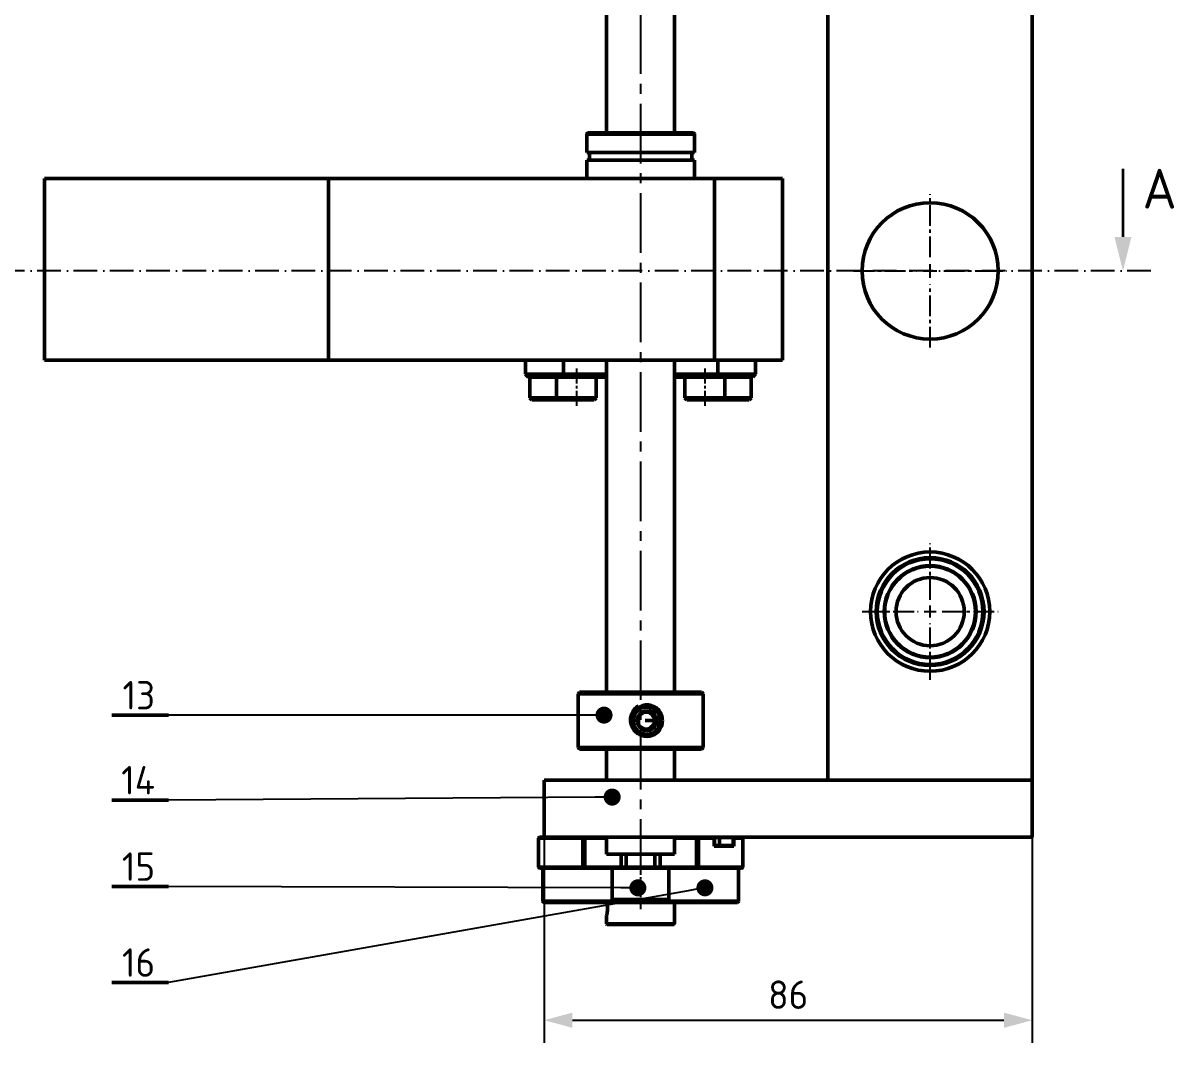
# Model space of a CAD drawing. Header units: millimetres. Extents: x -190 to 12889, y -227 to 3957.
# Drawn here: x 1744 to 1946.8, y 1941.8 to 2121.4 of the extents above; entities that cross this region are included whole.
import ezdxf
from ezdxf import colors
from ezdxf.entities.mleader import LeaderData, LeaderLine
from ezdxf.math import Vec2, Vec3

# ---------------------------------------------------------------- set-up
doc = ezdxf.new("R2010")
doc.units = ezdxf.units.MM
doc.header["$LTSCALE"] = 0.7
doc.header["$PDMODE"] = 35
doc.header["$PDSIZE"] = -4
doc.linetypes.add('ACAD_ISO10W100', pattern=[18, 12, -3, 0, -3])
doc.linetypes.add('CENTER2', pattern=[1.125, 0.75, -0.125, 0.125, -0.125])
doc.layers.get('0').update_dxf_attribs({"color": 255})
for name, color, linetype, lineweight in [('AM_5', 10, 'Continuous', 25), ('AMC_Contour', 7, 'Continuous', 50), ('CON', 7, 'Continuous', 50), ('DIM', 94, 'Continuous', 25), ('screw', 33, 'Continuous', 13)]:
    doc.layers.add(name, color=color, linetype=linetype, lineweight=lineweight)
doc.styles.add('TCVN-7284', font='tcvn+7284-2003r.ttf')
doc.styles.add('TCVN7824', font='tcvn+7284-2003r.ttf', dxfattribs={"height": 3.5})
doc.dimstyles.new('TCVN_ISO-25_RadiusDia', dxfattribs={"dimtxt": 2.5, "dimasz": 2.5, "dimexe": 2, "dimexo": 0, "dimgap": 1, "dimtad": 1, "dimtoh": 1, "dimtxsty": 'TCVN-7284', "dimblk": 'Arrow', "dimcen": 0, "dimclrd": 256, "dimclre": 256, "dimclrt": 256, "dimadec": 0, "dimazin": 0, "dimtfac": 1, "dimtofl": 0, "dimtmove": 1, "dimatfit": 0, "dimldrblk": 'Arrow', "dimfxl": 1, "dimlwd": -1, "dimlwe": -1, "dimarcsym": 0})

# ---------------------------------------------------------------- blocks, each defined once
blk = doc.blocks.new('_Dot')
at = {"color": 0, "linetype": 'ByBlock', "lineweight": -2}
blk.add_line((-0.5, 0), (-1, 0), dxfattribs=at)
at = {"color": 0, "linetype": 'ByBlock', "const_width": 0.5}
blk.add_lwpolyline([(-0.25, 0, 1), (0.25, 0, 1)], format="xyb", close=True, dxfattribs=at)
blk = doc.blocks.new('Arrow')
at = {"layer": 'DIM'}
blk.add_solid([(-1, 0.268), (-1, -0.268), (0, 0)], dxfattribs=at)
blk = doc.blocks.new('*D869')
at = {"layer": 'Defpoints', "color": 0, "ltscale": 0.2, "transparency": 16777216}
for p in [(1835.82, 1978.07), (1921.82, 1978.07), (1921.82, 1945.81)]:
    blk.add_point(p, dxfattribs=at)
at = {"layer": 'DIM', "ltscale": 0.2, "transparency": 16777216}
for p, q in [((1835.82, 1978.07), (1835.82, 1941.81)), ((1921.82, 1978.07), (1921.82, 1941.81)), ((1840.82, 1945.81), (1916.82, 1945.81))]:
    blk.add_line(p, q, dxfattribs=at)
at = {"layer": 'DIM', "ltscale": 0.2, "transparency": 16777216, "xscale": 5.000000000000284, "yscale": 5.000000000000284, "zscale": 5.000000000000284, "rotation": 180}
blk.add_blockref('Arrow', (1835.82, 1945.81), dxfattribs=at)
at = {"layer": 'DIM', "ltscale": 0.2, "transparency": 16777216, "xscale": 5.000000000000284, "yscale": 5.000000000000284, "zscale": 5.000000000000284}
blk.add_blockref('Arrow', (1921.82, 1945.81), dxfattribs=at)
at = {"layer": 'DIM', "ltscale": 0.2, "transparency": 16777216, "insert": (1878.82, 1950.31), "char_height": 5, "attachment_point": 5, "style": 'TCVN-7284'}
blk.add_mtext('86', dxfattribs=at)
blk = doc.blocks.new('*U826')
at = {"layer": 'AM_5', "color": 0, "linetype": 'CENTER2', "ltscale": 7, "transparency": 16777216}
for p, q in [((0, 2.1), (0, 12)), ((-12, 0), (-2.1, 0)), ((2.1, 0), (12, 0)), ((0, -12), (0, -2.1))]:
    blk.add_line(p, q, dxfattribs=at)
at = {"layer": 'AM_5', "color": 0, "linetype": 'Continuous', "ltscale": 7, "transparency": 16777216}
for p, q in [((-1.05, 0), (1.05, 0)), ((0, -1.05), (0, 1.05))]:
    blk.add_line(p, q, dxfattribs=at)
blk = doc.blocks.new('*U827')
at = {"layer": 'AM_5', "color": 0, "linetype": 'CENTER2', "ltscale": 7, "transparency": 16777216}
for p, q in [((0, 2.4), (0, 13.5)), ((-13.5, 0), (-2.4, 0)), ((2.4, 0), (13.5, 0)), ((0, -13.5), (0, -2.4))]:
    blk.add_line(p, q, dxfattribs=at)
at = {"layer": 'AM_5', "color": 0, "linetype": 'Continuous', "ltscale": 7, "transparency": 16777216}
for p, q in [((-1.2, 0), (1.2, 0)), ((0, -1.2), (0, 1.2))]:
    blk.add_line(p, q, dxfattribs=at)
blk = doc.blocks.new('*U843')
at = {"layer": 'AM_5', "color": 0, "linetype": 'CENTER2', "ltscale": 5, "transparency": 16777216}
blk.add_line((0, 4.35), (0, -4.35), dxfattribs=at)
blk = doc.blocks.new('*U844')
at = {"layer": 'AM_5', "color": 0, "linetype": 'CENTER2', "ltscale": 5, "transparency": 16777216}
blk.add_line((0, 3.4), (0, -3.4), dxfattribs=at)
blk = doc.blocks.new('*U845')
at = {"layer": 'AM_5', "color": 0, "linetype": 'CENTER2', "ltscale": 5, "transparency": 16777216}
blk.add_line((0, 3.4), (0, -3.4), dxfattribs=at)
blk = doc.blocks.new('*U848')
at = {"layer": 'AM_5', "color": 0, "linetype": 'CENTER2', "ltscale": 20, "transparency": 16777216}
blk.add_line((0, 40.14), (0, -158.43), dxfattribs=at)

msp = doc.modelspace()

# ---------------------------------------------------------------- linework, layer by layer
at = {"color": 4, "linetype": 'Continuous', "lineweight": 35}
msp.add_solid([(1937.7869, 2077.7693), (1936.2869, 2083.7693), (1939.2869, 2083.7693)], dxfattribs=at)
at = {"layer": 'AM_5', "color": 2, "linetype": 'ACAD_ISO10W100', "ltscale": 0.5}
msp.add_line((1942.7006, 2077.7693), (1726.9406, 2077.7693), dxfattribs=at)
at = {"layer": 'CON'}
for p, q in [((1885.8206, 2168.0693), (1885.8206, 1988.0693)), ((1921.8206, 2168.0693), (1921.8206, 1988.0693)), ((1846.8206, 2158.0693), (1846.8206, 2102.0693)), ((1858.8206, 2102.0693), (1858.8206, 2158.0693)), ((1843.3206, 2101.8693), (1843.3206, 2098.6193)), ((1843.3206, 2101.8693), (1862.3206, 2101.8693)), ((1843.5206, 2102.0693), (1862.1206, 2102.0693)), ((1862.3206, 2098.6193), (1862.3206, 2101.8693)), ((1843.3206, 2098.6193), (1858.0594, 2098.6193)), ((1843.8206, 2098.6193), (1843.8206, 2097.2693)), ((1858.0594, 2098.6193), (1862.3206, 2098.6193)), ((1861.8206, 2097.2693), (1861.8206, 2098.6193)), ((1843.3206, 2097.2693), (1843.3206, 2094.0693)), ((1843.3206, 2097.2693), (1862.3206, 2097.2693)), ((1862.3206, 2094.0693), (1862.3206, 2097.2693)), ((1747.8206, 2094.0693), (1747.8206, 2062.0693)), ((1747.8206, 2094.0693), (1797.8206, 2094.0693)), ((1797.8206, 2094.0693), (1797.8206, 2062.0693)), ((1865.8206, 2094.0693), (1797.8206, 2094.0693)), ((1865.8206, 2062.0693), (1865.8206, 2094.0693)), ((1865.8206, 2094.0693), (1877.8206, 2094.0693)), ((1877.8206, 2094.0693), (1877.8206, 2062.0693)), ((1797.8206, 2062.0693), (1747.8206, 2062.0693)), ((1865.8206, 2062.0693), (1797.8206, 2062.0693)), ((1832.5706, 2062.0693), (1832.5706, 2059.5693)), ((1832.5706, 2059.5693), (1833.0706, 2059.0693)), ((1832.5706, 2059.5693), (1839.2168, 2059.5693)), ((1839.4112, 2059.0693), (1833.0706, 2059.0693)), ((1833.3206, 2055.4193), (1833.3206, 2059.0693)), ((1838.0069, 2059.0693), (1840.3206, 2059.0693)), ((1838.0069, 2055.4193), (1838.0069, 2059.0693)), ((1833.6706, 2055.0693), (1833.3206, 2055.4193)), ((1833.3206, 2055.4193), (1840.3206, 2055.4193)), ((1833.6706, 2055.0693), (1839.9706, 2055.0693)), ((1838.3569, 2055.0693), (1838.0069, 2055.4193)), ((1838.0069, 2055.4193), (1845.0069, 2055.4193)), ((1838.3569, 2055.0693), (1844.6569, 2055.0693)), ((1769.6629, 1999.5472), (1759.6629, 1999.5472)), ((1769.6629, 1984.5783), (1759.6629, 1984.5783)), ((1769.6629, 1969.3633), (1759.6629, 1969.3633)), ((1769.6629, 1952.4657), (1759.6629, 1952.4657))]:
    msp.add_line(p, q, dxfattribs=at)
at = {"layer": 'CON', "color": 7, "linetype": 'Continuous'}
for p, q in [((1839.2168, 2062.0693), (1839.2168, 2059.5693)), ((1846.8206, 2062.0693), (1846.8206, 2003.5693)), ((1858.8206, 2003.5693), (1858.8206, 2062.0693)), ((1877.8206, 2062.0693), (1865.8206, 2062.0693)), ((1866.4244, 2062.0693), (1866.4244, 2059.5693)), ((1873.0706, 2059.5693), (1873.0706, 2062.0693)), ((1839.2168, 2059.5693), (1846.8206, 2059.5693)), ((1839.4112, 2059.0693), (1839.2168, 2059.5693)), ((1840.0586, 2059.0693), (1839.4112, 2059.0693)), ((1839.4112, 2059.0693), (1845.0069, 2059.0693)), ((1842.9552, 2059.0693), (1840.0586, 2059.0693)), ((1846.8206, 2059.0693), (1842.9552, 2059.0693)), ((1845.0069, 2059.0693), (1845.0069, 2055.4193)), ((1858.8206, 2059.5693), (1866.4244, 2059.5693)), ((1862.686, 2059.0693), (1858.8206, 2059.0693)), ((1860.6343, 2055.4193), (1860.6343, 2059.0693)), ((1860.6343, 2059.0693), (1867.6343, 2059.0693)), ((1865.5826, 2059.0693), (1862.686, 2059.0693)), ((1865.3206, 2059.0693), (1872.3206, 2059.0693)), ((1866.23, 2059.0693), (1865.5826, 2059.0693)), ((1866.4244, 2059.5693), (1866.23, 2059.0693)), ((1872.5706, 2059.0693), (1866.23, 2059.0693)), ((1866.4244, 2059.5693), (1873.0706, 2059.5693)), ((1867.6343, 2059.0693), (1867.6343, 2055.4193)), ((1872.3206, 2059.0693), (1872.3206, 2055.4193)), ((1872.5706, 2059.0693), (1873.0706, 2059.5693)), ((1845.0069, 2055.4193), (1844.6569, 2055.0693)), ((1860.9843, 2055.0693), (1860.6343, 2055.4193)), ((1860.6343, 2055.4193), (1867.6343, 2055.4193)), ((1860.9843, 2055.0693), (1867.2843, 2055.0693)), ((1865.3206, 2055.4193), (1872.3206, 2055.4193)), ((1867.6343, 2055.4193), (1867.2843, 2055.0693)), ((1871.9706, 2055.0693), (1867.2843, 2055.0693)), ((1872.3206, 2055.4193), (1871.9706, 2055.0693)), ((1842.0706, 2003.5693), (1841.8206, 2003.3193)), ((1841.8206, 2003.3193), (1841.8206, 1993.8193)), ((1841.8206, 2003.3193), (1863.8206, 2003.3193)), ((1863.5706, 2003.5693), (1842.0706, 2003.5693)), ((1863.8206, 2003.3193), (1863.5706, 2003.5693)), ((1863.8206, 1993.8193), (1863.8206, 2003.3193)), ((1841.8206, 1993.8193), (1842.0706, 1993.5693)), ((1863.8206, 1993.8193), (1841.8206, 1993.8193)), ((1842.0706, 1993.5693), (1863.5706, 1993.5693)), ((1846.8206, 1993.5693), (1846.8206, 1988.0693)), ((1858.8206, 1988.0693), (1858.8206, 1993.5693)), ((1863.5706, 1993.5693), (1863.8206, 1993.8193)), ((1835.8206, 1988.0693), (1835.8206, 1978.0693)), ((1835.8206, 1988.0693), (1921.8206, 1988.0693)), ((1885.8206, 1988.0693), (1921.8206, 1988.0693)), ((1921.8206, 1988.0693), (1921.8206, 1978.0693)), ((1834.8206, 1977.8693), (1834.8206, 1972.7693)), ((1835.0206, 1978.0693), (1835.8206, 1978.0693)), ((1835.8206, 1978.0693), (1921.8206, 1978.0693)), ((1842.9875, 1977.8693), (1842.6415, 1977.8693)), ((1842.6415, 1972.7693), (1842.6415, 1977.8693)), ((1842.9875, 1977.8693), (1842.9875, 1972.7693)), ((1846.8206, 1978.0693), (1846.8206, 1975.0693)), ((1858.8206, 1975.0693), (1858.8206, 1978.0693)), ((1862.6536, 1972.7693), (1862.6536, 1977.8693)), ((1862.9997, 1977.8693), (1862.6536, 1977.8693)), ((1862.9997, 1977.8693), (1862.9997, 1972.7693)), ((1865.7904, 1977.8693), (1862.9997, 1977.8693)), ((1865.7904, 1976.4693), (1865.7904, 1977.8693)), ((1865.8183, 1976.5382), (1865.8183, 1977.8693)), ((1866.7296, 1977.9693), (1866.7023, 1978.0693)), ((1866.7296, 1976.5693), (1866.7296, 1977.9693)), ((1869.0388, 1977.9693), (1866.7296, 1977.9693)), ((1869.1231, 1977.8693), (1869.2702, 1977.8693)), ((1869.1231, 1976.5693), (1869.1231, 1977.8693)), ((1869.2702, 1977.8693), (1869.2702, 1976.4693)), ((1870.8206, 1972.7693), (1870.8206, 1977.8693)), ((1846.8206, 1975.0693), (1858.8206, 1975.0693)), ((1865.7875, 1976.5693), (1869.138, 1976.5693)), ((1869.2702, 1976.4693), (1865.7904, 1976.4693)), ((1842.6415, 1972.7693), (1842.9875, 1972.7693)), ((1842.9875, 1972.7693), (1849.373, 1972.7693)), ((1849.373, 1972.7693), (1850.2845, 1972.7693)), ((1850.2845, 1972.7693), (1855.3567, 1972.7693)), ((1850.2845, 1972.7693), (1850.2845, 1972.5693)), ((1855.3567, 1972.7693), (1855.3567, 1972.5693)), ((1855.3567, 1972.7693), (1856.2682, 1972.7693)), ((1856.2682, 1972.7693), (1862.6536, 1972.7693)), ((1862.6536, 1972.7693), (1862.9997, 1972.7693)), ((1842.7546, 1972.5693), (1835.0206, 1972.5693)), ((1835.5706, 1972.5693), (1835.5706, 1966.7693)), ((1843.1698, 1972.5693), (1842.7546, 1972.5693)), ((1849.5553, 1972.5693), (1843.1698, 1972.5693)), ((1847.8206, 1967.0693), (1847.8206, 1972.5693)), ((1847.8206, 1972.5693), (1857.8206, 1972.5693)), ((1850.2845, 1972.5693), (1849.5553, 1972.5693)), ((1855.3567, 1972.5693), (1850.2845, 1972.5693)), ((1856.0859, 1972.5693), (1855.3567, 1972.5693)), ((1862.4713, 1972.5693), (1856.0859, 1972.5693)), ((1857.8206, 1972.5693), (1857.8206, 1967.0693)), ((1862.8866, 1972.5693), (1862.4713, 1972.5693)), ((1870.6206, 1972.5693), (1862.8866, 1972.5693)), ((1870.0706, 1966.7693), (1870.0706, 1972.5693)), ((1848.3206, 1966.5693), (1847.8206, 1967.0693)), ((1847.8206, 1967.0693), (1857.8206, 1967.0693)), ((1857.8206, 1967.0693), (1857.3206, 1966.5693)), ((1848.3206, 1966.5693), (1835.7706, 1966.5693)), ((1848.3206, 1966.5693), (1857.3206, 1966.5693)), ((1869.8706, 1966.5693), (1857.3206, 1966.5693)), ((1858.8206, 1962.7693), (1858.8206, 1966.5693)), ((1846.8206, 1964.1693), (1846.8206, 1962.7693)), ((1846.8206, 1962.7693), (1846.9206, 1962.6693)), ((1846.8206, 1962.7693), (1858.8206, 1962.7693)), ((1858.7206, 1962.6693), (1846.9206, 1962.6693)), ((1858.7206, 1962.6693), (1858.8206, 1962.7693))]:
    msp.add_line(p, q, dxfattribs=at)
at = {"layer": 'CON', "color": 7}
for p, q in [((1853.5011, 2000.929), (1853.6925, 2001.0642)), ((1854.4883, 1999.8684), (1853.7423, 2000.3014)), ((1855.2343, 1999.4353), (1854.4883, 1999.8684)), ((1855.2343, 1999.4353), (1855.4287, 1999.4353)), ((1855.2343, 1998.5693), (1855.2343, 1999.4353)), ((1853.6525, 1998.5693), (1855.2343, 1998.5693)), ((1853.7423, 1996.8373), (1854.4883, 1997.2703)), ((1854.4883, 1997.2703), (1855.2343, 1997.7033)), ((1855.2343, 1997.7033), (1855.2343, 1998.5693)), ((1855.2343, 1997.7033), (1855.4287, 1997.7033)), ((1856.6702, 1998.5693), (1856.4091, 1998.5693))]:
    msp.add_line(p, q, dxfattribs=at)
at = {"layer": 'CON', "color": 8}
msp.add_line((1856.4048, 1998.5693), (1856.4091, 1998.5693), dxfattribs=at)
at = {"layer": 'CON', "color": 8, "linetype": 'Continuous'}
for p, q in [((1842.6415, 1977.8693), (1834.8206, 1977.8693)), ((1846.8206, 1977.8693), (1842.9875, 1977.8693)), ((1862.6536, 1977.8693), (1858.8206, 1977.8693)), ((1865.8183, 1977.8693), (1865.7904, 1977.8693)), ((1866.7296, 1977.9693), (1865.792, 1977.9693)), ((1870.8206, 1977.8693), (1869.2702, 1977.8693)), ((1849.373, 1972.7693), (1849.373, 1975.0693)), ((1850.2845, 1975.0693), (1850.2845, 1972.7693)), ((1855.3567, 1972.7693), (1855.3567, 1975.0693)), ((1856.2682, 1975.0693), (1856.2682, 1972.7693)), ((1834.8206, 1972.7693), (1842.6415, 1972.7693)), ((1862.9997, 1972.7693), (1870.8206, 1972.7693)), ((1835.5706, 1966.7693), (1848.1211, 1966.7688)), ((1857.5272, 1966.776), (1870.0706, 1966.7693))]:
    msp.add_line(p, q, dxfattribs=at)
at = {"layer": 'CON', "color": 7, "linetype": 'Continuous', "flags": 128}
for points in [[(1842.6415, 1977.8693), (1842.6437, 1977.9083), (1842.6501, 1977.9459), (1842.6606, 1977.9804), (1842.6746, 1978.0107), (1842.6918, 1978.0356), (1842.7113, 1978.0541), (1842.7325, 1978.0655), (1842.7546, 1978.0693)], [(1862.9997, 1977.8693), (1862.9975, 1977.9083), (1862.991, 1977.9459), (1862.9806, 1977.9804), (1862.9665, 1978.0107), (1862.9494, 1978.0356), (1862.9298, 1978.0541), (1862.9086, 1978.0655), (1862.8866, 1978.0693)], [(1869.0388, 1977.9693), (1869.0399, 1977.9888), (1869.0431, 1978.0076), (1869.0482, 1978.0249), (1869.0551, 1978.04), (1869.0636, 1978.0525), (1869.0732, 1978.0617), (1869.0836, 1978.0674), (1869.0945, 1978.0693)], [(1842.6415, 1972.7693), (1842.6437, 1972.7303), (1842.6501, 1972.6928), (1842.6606, 1972.6582), (1842.6746, 1972.6279), (1842.6918, 1972.603), (1842.7113, 1972.5845), (1842.7325, 1972.5732), (1842.7546, 1972.5693)], [(1862.9997, 1972.7693), (1862.9975, 1972.7303), (1862.991, 1972.6928), (1862.9806, 1972.6582), (1862.9665, 1972.6279), (1862.9494, 1972.603), (1862.9298, 1972.5845), (1862.9086, 1972.5732), (1862.8866, 1972.5693)]]:
    msp.add_lwpolyline(points, dxfattribs=at)
at = {"layer": 'CON'}
msp.add_circle((1903.8206, 2077.7693), 12, dxfattribs=at)
at = {"layer": 'CON', "color": 7, "linetype": 'Continuous'}
for radius in [10.5, 9.5, 9.3, 8.1, 8, 6]:
    msp.add_circle((1903.8206, 2017.7693), radius, dxfattribs=at)
at = {"layer": 'CON'}
for centre, start, end in [((1843.5206, 2101.8693), 90, 180), ((1862.1206, 2101.8693), 0, 90)]:
    msp.add_arc(centre, 0.2, start, end, dxfattribs=at)
at = {"layer": 'CON', "color": 7}
for centre, radius, start, end in [((1853.8935, 1998.5567), 2.5157, 0.287104, 340.529327), ((1853.9313, 1998.5761), 2.3919, 100.360955, 34.419557), ((1853.9541, 1998.5693), 1.74, 150.151057, 209.848943), ((1853.7515, 1998.5722), 1.5004, 138.56207, 152.939883), ((1853.9386, 1998.5803), 1.7211, 90.05883, 150.209836), ((1853.7424, 1998.5842), 1.4851, 59.847783, 101.710975), ((1853.6681, 1998.516), 2.4187, 83.621246, 93.958145), ((1853.9357, 1998.5883), 2.3315, 44.807504, 89.973008), ((1853.935, 1998.5803), 1.7211, 29.790164, 89.94117), ((1853.7328, 1998.5708), 1.5014, 359.941912, 59.790148), ((1853.9195, 1998.5693), 1.74, 330.151057, 29.848943), ((1854.0622, 1998.332), 2.4375, 40.907036, 51.190952), ((1853.7514, 1998.5665), 1.5004, 207.784181, 221.240818), ((1853.9386, 1998.5584), 1.7211, 209.790164, 269.94117), ((1853.7424, 1998.5544), 1.4851, 257.628047, 300.152259), ((1853.935, 1998.5584), 1.7211, 270.05883, 330.209836), ((1853.7328, 1998.5678), 1.5014, 300.209852, 0.058088)]:
    msp.add_arc(centre, radius, start, end, dxfattribs=at)
at = {"layer": 'CON', "color": 7, "linetype": 'Continuous'}
for centre, radius, start, end in [((1835.0206, 1977.8693), 0.2, 90, 180), ((1843.1791, 1977.8778), 0.1918, 92.773149, 182.527598), ((1862.4621, 1977.8778), 0.1918, 357.472402, 87.226851), ((1870.6206, 1977.8693), 0.2, 0, 90), ((1835.0206, 1972.7693), 0.2, 180, 270), ((1843.1791, 1972.7609), 0.1918, 177.472402, 267.226851), ((1849.5645, 1972.7609), 0.1918, 177.472402, 267.226851), ((1856.0766, 1972.7609), 0.1918, 272.773149, 2.527598), ((1862.4621, 1972.7609), 0.1918, 272.773149, 2.527598), ((1870.6206, 1972.7693), 0.2, 270, 0), ((1835.7706, 1966.7693), 0.2, 180, 270), ((1869.8706, 1966.7693), 0.2, 270, 0)]:
    msp.add_arc(centre, radius, start, end, dxfattribs=at)
at = {"layer": 'CON', "color": 7}
for points, knots in [([(1852.4646, 2001.2031), (1852.2007, 2001.0065), (1851.6757, 2000.6155), (1851.1827, 1999.7375), (1851.0133, 1998.8673), (1851.085, 1998.1141), (1851.2873, 1997.499), (1851.6229, 1996.9364), (1852.0105, 1996.5605), (1852.3302, 1996.3081), (1852.5038, 1996.2508), (1852.5888, 1996.2227)], [0, 0, 0, 0, 0.16161829, 0.32151082, 0.48431737, 0.59166838, 0.69085088, 0.80123429, 0.91043777, 0.9561771, 1, 1, 1, 1]), ([(1856.6702, 1998.5693), (1856.6271, 1998.9328), (1856.5413, 1999.6568), (1855.937, 2000.586), (1855.1808, 2001.0859), (1854.4966, 2001.3017), (1853.9612, 2001.358), (1853.4217, 2001.3023), (1852.7301, 2001.0827), (1851.9453, 2000.5823), (1851.434, 1999.8074), (1851.215, 1999.1149), (1851.1419, 1998.389), (1851.3338, 1997.4826), (1851.9455, 1996.5591), (1852.7247, 1996.0529), (1853.4195, 1995.8374), (1853.96, 1995.7813), (1854.4965, 1995.8357), (1855.1808, 1996.0515), (1855.9349, 1996.5535), (1856.5416, 1997.481), (1856.6273, 1998.2056), (1856.6702, 1998.5693)], [0, 0, 0, 0, 0.06263874, 0.12476047, 0.18758091, 0.21921084, 0.24993198, 0.28075686, 0.31254537, 0.37487512, 0.43750005, 0.46890491, 0.49996912, 0.56278235, 0.62479401, 0.68727792, 0.71904761, 0.75001885, 0.78083526, 0.81237518, 0.87517346, 0.93734074, 1, 1, 1, 1]), ([(1852.4449, 1999.4353), (1852.4359, 1999.1138), (1852.4197, 1998.5333), (1852.4371, 1997.9594), (1852.4449, 1997.7033)], [0, 0, 0, 0, 0.55388111, 1, 1, 1, 1]), ([(1853.9368, 2000.3014), (1853.6509, 2000.1406), (1853.1346, 1999.8504), (1852.6577, 1999.5634), (1852.4449, 1999.4353)], [0, 0, 0, 0, 0.55388111, 1, 1, 1, 1]), ([(1853.9076, 1995.9216), (1853.9779, 1995.9171), (1854.2258, 1995.901), (1854.6928, 1996.0364), (1855.2283, 1996.2882), (1855.74, 1996.7168), (1856.1303, 1997.2543), (1856.3124, 1997.7628), (1856.3806, 1998.1449), (1856.4113, 1998.5272), (1856.352, 1999.0362), (1856.1633, 1999.5479), (1855.9818, 1999.8145), (1855.9044, 1999.9281)], [0, 0, 0, 0, 0.038309, 0.13494682, 0.25965686, 0.35932822, 0.49505527, 0.61605874, 0.64918061, 0.7061199, 0.82420153, 0.92505407, 1, 1, 1, 1]), ([(1855.4287, 1999.4353), (1855.1428, 1999.5961), (1854.6265, 1999.8864), (1854.1496, 2000.1733), (1853.9368, 2000.3014)], [0, 0, 0, 0, 0.55388111, 1, 1, 1, 1]), ([(1855.4287, 1997.7033), (1855.4197, 1998.0248), (1855.4035, 1998.6053), (1855.4209, 1999.1793), (1855.4287, 1999.4353)], [0, 0, 0, 0, 0.55388111, 1, 1, 1, 1]), ([(1852.4449, 1997.7033), (1852.7129, 1997.5425), (1853.1967, 1997.2523), (1853.7085, 1996.9653), (1853.9368, 1996.8373)], [0, 0, 0, 0, 0.55388111, 1, 1, 1, 1]), ([(1853.9368, 1996.8373), (1854.2048, 1996.998), (1854.6886, 1997.2883), (1855.2004, 1997.5753), (1855.4287, 1997.7033)], [0, 0, 0, 0, 0.55388111, 1, 1, 1, 1])]:
    msp.add_open_spline(points, degree=3, knots=knots, dxfattribs=at)
at = {"layer": 'CON', "color": 7, "linetype": 'Continuous'}
for points, knots in [([(1865.8154, 1977.8693), (1865.8159, 1977.8813), (1865.8177, 1977.9195), (1865.7931, 1977.9786), (1865.747, 1978.0326), (1865.691, 1978.0647), (1865.6514, 1978.0667), (1865.6338, 1978.0676)], [0, 0, 0, 0, 0.11701238, 0.37188199, 0.60190231, 0.82273749, 1, 1, 1, 1]), ([(1865.7904, 1977.8693), (1865.7887, 1977.8915), (1865.7853, 1977.9359), (1865.759, 1977.9952), (1865.7202, 1978.0405), (1865.676, 1978.0656), (1865.6463, 1978.0682), (1865.634, 1978.0693)], [0, 0, 0, 0, 0.21172906, 0.42290636, 0.63474117, 0.84893459, 1, 1, 1, 1]), ([(1869.1231, 1977.8693), (1869.1228, 1977.8762), (1869.1218, 1977.8944), (1869.1122, 1977.9224), (1869.0931, 1977.9483), (1869.0676, 1977.9659), (1869.0484, 1977.9682), (1869.0388, 1977.9693)], [0, 0, 0, 0, 0.13093094, 0.34508356, 0.5623634, 0.78120825, 1, 1, 1, 1]), ([(1869.0945, 1978.0693), (1869.1145, 1978.0671), (1869.1545, 1978.0625), (1869.2077, 1978.0272), (1869.2474, 1977.9753), (1869.2675, 1977.9193), (1869.2695, 1977.8831), (1869.2702, 1977.8693)], [0, 0, 0, 0, 0.2176387, 0.4358515, 0.65330412, 0.86834274, 1, 1, 1, 1]), ([(1865.7904, 1976.4693), (1865.7907, 1976.4698), (1865.7985, 1976.4811), (1865.811, 1976.5042), (1865.8203, 1976.5282), (1865.8181, 1976.5377), (1865.818, 1976.5382)], [0, 0, 0, 0, 0.01950272, 0.46753996, 0.97152027, 1, 1, 1, 1]), ([(1869.138, 1976.5693), (1869.1464, 1976.5686), (1869.1632, 1976.5672), (1869.192, 1976.5556), (1869.2239, 1976.5347), (1869.2519, 1976.5047), (1869.2654, 1976.4811), (1869.27, 1976.4698), (1869.2702, 1976.4693)], [0, 0, 0, 0, 0.139887796, 0.279116491, 0.475472277, 0.747573285, 0.989470404, 1, 1, 1, 1]), ([(1846.8206, 1964.1693), (1846.8247, 1964.1854), (1846.8329, 1964.2175), (1846.8907, 1964.4673), (1846.9571, 1964.8389), (1847.0074, 1965.3118), (1847.0161, 1965.8181), (1846.9867, 1966.2612), (1846.9527, 1966.4801), (1846.9388, 1966.5693)], [0, 0, 0, 0, 0.14862589, 0.29714671, 0.44841992, 0.60189684, 0.75227047, 0.89903098, 1, 1, 1, 1])]:
    msp.add_open_spline(points, degree=3, knots=knots, dxfattribs=at)
at = {"layer": 'screw', "color": 4, "linetype": 'Continuous', "lineweight": 35}
msp.add_line((1937.7869, 2095.7693), (1937.7869, 2083.7693), dxfattribs=at)

# ---------------------------------------------------------------- block references
at = {"layer": 'AM_5', "linetype": 'CENTER2', "ltscale": 20}
msp.add_blockref('*U848', (1852.8206, 2130.0693), dxfattribs=at)
at = {"layer": 'AM_5', "linetype": 'CENTER2', "ltscale": 7}
for name, p in [('*U827', (1903.8206, 2077.7693)), ('*U826', (1903.8206, 2017.7693))]:
    msp.add_blockref(name, p, dxfattribs=at)
at = {"layer": 'AM_5', "linetype": 'CENTER2', "ltscale": 5}
for name, p in [('*U845', (1841.5069, 2057.1693)), ('*U844', (1864.1343, 2057.1693)), ('*U843', (1852.8206, 1969.7193))]:
    msp.add_blockref(name, p, dxfattribs=at)

# ---------------------------------------------------------------- texts
at = {"layer": 'AMC_Contour', "extrusion": (0, 0, -1), "insert": (1947.252, 2095.7465), "char_height": 7, "attachment_point": 1, "text_direction": (-1, 0, 0), "style": 'TCVN-7284'}
msp.add_mtext_dynamic_manual_height_columns('A', width=15.557428, gutter_width=35, heights=[0], dxfattribs=at)

# ---------------------------------------------------------------- dimensions: what is measured, and where the dimension line sits
at = {"layer": 'DIM', "ltscale": 0.2}
dim = msp.add_linear_dim(base=(1921.8206, 1945.8078), p1=(1835.8206, 1978.0693), p2=(1921.8206, 1978.0693), dimstyle='TCVN_ISO-25_RadiusDia', override={"dimscale": 2, "dimtmove": 1}, dxfattribs=at)
dim.commit()
dim.dimension.update_dxf_attribs({"geometry": '*D869', "text_midpoint": (1878.8206, 1950.3078)})

# ---------------------------------------------------------------- leaders
at = {"layer": 'AM_5', "ltscale": 0.2}
ml = msp.add_multileader_mtext('Standard', dxfattribs=at)
ml.set_content('13', color=256, style='TCVN7824')
ml.set_leader_properties()
ml.set_arrow_properties(name='DOT')
ml.build(insert=Vec2(0, 0))
ml.multileader.update_dxf_attribs({"text_left_attachment_type": 6, "text_right_attachment_type": 6, "dogleg_length": 0.36, "arrow_head_size": 3})
ctx = ml.context
ctx.base_point, ctx.char_height, ctx.arrow_head_size, ctx.plane_origin = Vec3(1760.3029, 1999.5472), 5, 3, Vec3(1846.3787, 1999.5472)
ctx.left_attachment, ctx.right_attachment, ctx.text_align_type = 6, 6, 2
notes = []
notes.append((ctx, [(0, (1, 1, 0), (1769.6629, 1999.5472), (-1, 0), 0.36, [(0, [(1846.3787, 1999.5472)], 0, [])])]))
ctx.mtext.insert, ctx.mtext.alignment, ctx.mtext.flow_direction = Vec3(1767.3029, 2005.5472), 3, 5
ml = msp.add_multileader_mtext('Standard', dxfattribs=at)
ml.set_content('14', color=256, style='TCVN7824')
ml.set_leader_properties()
ml.set_arrow_properties(name='DOT')
ml.build(insert=Vec2(0, 0))
ml.multileader.update_dxf_attribs({"text_left_attachment_type": 6, "text_right_attachment_type": 6, "dogleg_length": 0.36, "arrow_head_size": 3})
ctx = ml.context
ctx.base_point, ctx.char_height, ctx.arrow_head_size, ctx.plane_origin = Vec3(1759.8029, 1984.5783), 5, 3, Vec3(1847.8117, 1984.5472)
ctx.left_attachment, ctx.right_attachment, ctx.text_align_type = 6, 6, 2
notes.append((ctx, [(0, (1, 1, 0), (1769.6629, 1984.5783), (-1, 0), 0.36, [(0, [(1847.8117, 1985.1064)], 0, [])])]))
ctx.mtext.insert, ctx.mtext.alignment, ctx.mtext.flow_direction = Vec3(1767.3029, 1990.5783), 3, 5
ml = msp.add_multileader_mtext('Standard', dxfattribs=at)
ml.set_content('15', color=256, style='TCVN7824')
ml.set_leader_properties()
ml.set_arrow_properties(name='DOT')
ml.build(insert=Vec2(0, 0))
ml.multileader.update_dxf_attribs({"text_left_attachment_type": 6, "text_right_attachment_type": 6, "dogleg_length": 0.36, "arrow_head_size": 3})
ctx = ml.context
ctx.base_point, ctx.char_height, ctx.arrow_head_size, ctx.plane_origin = Vec3(1760.3029, 1969.3633), 5, 3, Vec3(1844.0041, 1969.5472)
ctx.left_attachment, ctx.right_attachment, ctx.text_align_type = 6, 6, 2
notes.append((ctx, [(0, (1, 1, 0), (1769.6629, 1969.3633), (-1, 0), 0.36, [(0, [(1852.3373, 1969.1292)], 0, [])])]))
ctx.mtext.insert, ctx.mtext.alignment, ctx.mtext.flow_direction = Vec3(1767.3029, 1975.3633), 3, 5
ml = msp.add_multileader_mtext('Standard', dxfattribs=at)
ml.set_content('16', color=256, style='TCVN7824')
ml.set_leader_properties()
ml.set_arrow_properties(name='DOT')
ml.build(insert=Vec2(0, 0))
ml.multileader.update_dxf_attribs({"text_left_attachment_type": 6, "text_right_attachment_type": 6, "dogleg_length": 0.36, "arrow_head_size": 3})
ctx = ml.context
ctx.base_point, ctx.char_height, ctx.arrow_head_size, ctx.plane_origin = Vec3(1760.3029, 1952.4657), 5, 3, Vec3(1864.1533, 1969.1292)
ctx.left_attachment, ctx.right_attachment, ctx.text_align_type = 6, 6, 2
notes.append((ctx, [(0, (1, 1, 0), (1769.6629, 1952.4657), (-1, 0), 0.36, [(0, [(1864.1533, 1969.1292)], 0, [])])]))
ctx.mtext.insert, ctx.mtext.alignment, ctx.mtext.flow_direction = Vec3(1767.3029, 1958.4657), 3, 5
for ctx, leaders in notes:
    for number, flags, end, landing, length, lines in leaders:
        leader = LeaderData()
        leader.index, (leader.has_last_leader_line, leader.has_dogleg_vector, leader.attachment_direction) = number, flags
        leader.last_leader_point, leader.dogleg_vector, leader.dogleg_length = Vec3(end), Vec3(landing), length
        for number, points, colour, breaks in lines:
            line = LeaderLine()
            line.index, line.vertices, line.color, line.breaks = number, Vec3.list(points), colors.encode_raw_color(colour), breaks
            leader.lines.append(line)
        ctx.leaders.append(leader)

doc.saveas('drawing.dxf')
